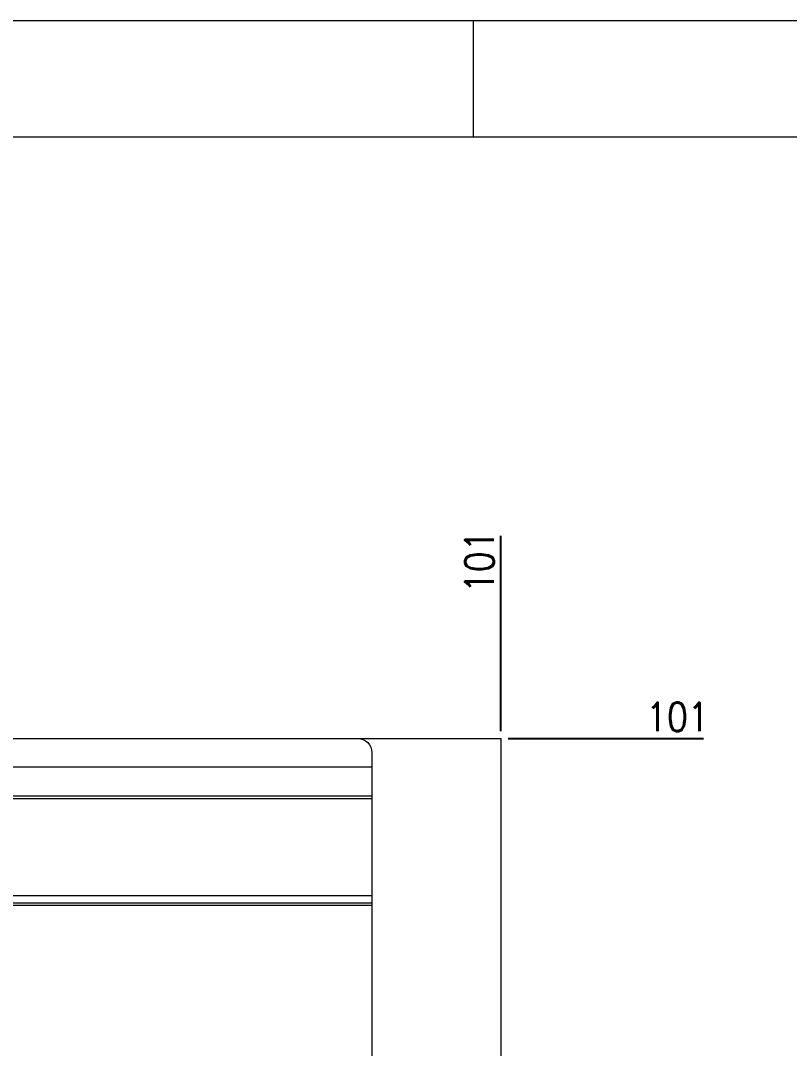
# Model space of a CAD drawing. Header units: millimetres. Extents: x 117382 to 126876, y -1151 to 1280.
# Drawn here: x 124441.6 to 124495.3, y 875.9 to 947.6 of the extents above; entities that cross this region are included whole.
import ezdxf
from ezdxf.enums import TextEntityAlignment as Align

# ---------------------------------------------------------------- set-up
doc = ezdxf.new("R2010")
doc.units = ezdxf.units.MM
doc.linetypes.add('HIDDEN', pattern=[0])
for name, color, linetype in [('DIE_P', 2, 'Continuous'), ('DIM', 4, 'Continuous'), ('PRESS', 3, 'Continuous')]:
    doc.layers.add(name, color=color, linetype=linetype)
doc.styles.add('GBENOR_', font='gbenor.shx', dxfattribs={"bigfont": 'gbcbig'})
doc.styles.get("Standard").update_dxf_attribs({"font": 'txt.shx', "width": 0.85, "bigfont": 'ctxt.shx'})
doc.styles.add('TXT', font='txt.shx', dxfattribs={"width": 0.8, "bigfont": 'ctxt.shx'})
doc.dimstyles.new('T-2-WX', dxfattribs={"dimtxt": 2, "dimasz": 2, "dimexe": 0.5, "dimexo": 0.5, "dimgap": 0.5, "dimtad": 1, "dimtxsty": 'Standard', "dimblk": 'OPEN30', "dimcen": 0, "dimazin": 3, "dimtfac": 1, "dimtmove": 0, "dimatfit": 3, "dimldrblk": 'OPEN30', "dimlwd": -1, "dimlwe": -1})

# ---------------------------------------------------------------- blocks, each defined once
blk = doc.blocks.new('*u7584')
at = {"layer": 'DIE_P', "color": 155, "linetype": 'Continuous', "lineweight": 13}
for p, q in [((30.5, 90.246), (-1.466, 90.246)), ((30.5, 88.026), (-1.296, 88.026)), ((-1.296, 81.274), (30.5, 81.274)), ((30.5, 80.736), (-1.296, 80.736))]:
    blk.add_line(p, q, dxfattribs=at)
at = {"layer": 'DIE_P', "color": 2, "linetype": 'Continuous', "lineweight": 13}
blk.add_line((-1.296, 88.246), (30.5, 88.246), dxfattribs=at)
blk = doc.blocks.new('*D7643')
at = {"layer": 'Defpoints', "color": 0}
for p in [(124475.152, 897.534), (124485.152, 897.534), (124374.152, 796.534)]:
    blk.add_point(p, dxfattribs=at)
at = {"layer": 'DIM', "color": 0}
blk.add_line((124475.652, 897.534), (124489.295, 897.534), dxfattribs=at)
at = {"layer": 'DIM', "color": 0, "lineweight": 5, "insert": (124487.474, 899.034), "char_height": 2, "attachment_point": 5}
blk.add_mtext('101', dxfattribs=at)
blk = doc.blocks.new('_Open30')
blk = doc.blocks.new('*D7648')
at = {"layer": 'Defpoints', "color": 0}
for p in [(124475.152, 907.534), (124475.152, 897.534), (124374.152, 796.534)]:
    blk.add_point(p, dxfattribs=at)
at = {"layer": 'DIM', "color": 0}
blk.add_line((124475.152, 898.034), (124475.152, 911.676), dxfattribs=at)
at = {"layer": 'DIM', "color": 0, "lineweight": 5, "insert": (124473.652, 909.855), "char_height": 2, "attachment_point": 5, "rotation": 90}
blk.add_mtext('101', dxfattribs=at)
blk = doc.blocks.new('U40')
at = {"color": 254, "lineweight": 18}
for p, q in [((0, 1783.49), (2530.21, 1783.49)), ((1265.11, 1783.49), (1265.11, 1746.46)), ((37.03, 1746.46), (2493.18, 1746.46))]:
    blk.add_line(p, q, dxfattribs=at)
at = {"lineweight": 18, "style": 'GBENOR_'}
blk.add_attdef('文档路径', (2125.95, 386.89), '', height=17.76, dxfattribs=at)
at = {"lineweight": 20, "style": 'TXT'}
for tag, height, p in [('18-**-**', 16.35, (1866.64, 256.17)), ('客户名称', 16.13, (1741.09, 133.98, 0)), ('料厚:', 16.13, (1741.26, 93.16, 0))]:
    blk.add_attdef(tag, text='', height=height, dxfattribs=at).set_placement(p, align=Align.MIDDLE)
for tag, p, height, width in [('3', (2234.72, 206.9), 15.83, 0.7), ('4', (2234.72, 167.41), 15.83, 0.7), ('核准日期', (2041.07, 124.18, 0), 16.13, 0.68), ('设计日期', (2041.07, 84.45, 0), 16.13, 0.68), ('1', (2251.89, 85.86), 14.61, 0.7), ('绘图日期', (2040.91, 46.43, 0), 16.13, 0.68), ('2', (2234.96, 49.23), 14.61, 0.7)]:
    blk.add_attdef(tag, p, '', height=height, dxfattribs=dict(at, width=width))
for tag, p, height in [('88888', (1850.91, 207.46), 14.86), ('材质:', (1691.18, 167.99, 0), 16.13), ('核准', (1869.36, 127.52, 0), 16.13), ('设计', (1868.77, 88.3, 0), 16.13), ('绘图', (1868.24, 49.08, 0), 16.13)]:
    blk.add_attdef(tag, p, '', height=height, dxfattribs=at)

msp = doc.modelspace()

# ---------------------------------------------------------------- linework, layer by layer
at = {"layer": 'DIE_P', "lineweight": 5}
msp.add_line((124434.356, 885.903), (124466.152, 885.903), dxfattribs=at)
msp.add_line((124434.356, 885.903), (124466.152, 885.903), dxfattribs=at)
at = {"layer": 'DIE_P', "color": 1, "linetype": 'Continuous', "lineweight": 5}
msp.add_lwpolyline([(124384.152, 897.532), (124465.152, 897.532, -0.414214), (124466.152, 896.532), (124466.152, 807.036, 0.414214), (124467.652, 805.536), (124470.652, 805.536, -0.414214), (124472.152, 804.036), (124472.152, 798.036, -0.414214), (124470.652, 796.536), (124378.652, 796.536, -0.414214), (124377.152, 798.036), (124377.152, 804.036, -0.414214), (124378.652, 805.536), (124381.652, 805.536, 0.414214), (124383.152, 807.036), (124383.152, 896.532, -0.414214)], format="xyb", close=True, dxfattribs=at)
at = {"layer": 'PRESS', "color": 8, "linetype": 'HIDDEN', "lineweight": 5}
msp.add_lwpolyline([(124374.152, 796.534), (124374.152, 897.534), (124475.152, 897.534), (124475.152, 796.534)], close=True, dxfattribs=at)

# ---------------------------------------------------------------- block references
at = {"lineweight": 5, "ltscale": 3, "xscale": 0.2191885466730462, "yscale": 0.2191885466730462, "zscale": 0.2191885466730462}
msp.add_blockref('U40', (124195.916, 556.708), dxfattribs=at)
at = {"layer": 'PRESS', "color": 4, "lineweight": 5}
msp.add_blockref('*u7584', (124435.652, 805.286), dxfattribs=at)

# ---------------------------------------------------------------- dimensions: what is measured, and where the dimension line sits
at = {"layer": 'DIM', "lineweight": 5}
for offset, dtype, picture, middle in [((0, 10), 1, '*D7648', (124473.652, 909.855)), ((10, 0), 0, '*D7643', (124487.474, 899.034))]:
    dim = msp.add_ordinate_dim(feature_location=(124475.152, 897.534), offset=offset, dtype=dtype, origin=(124374.152, 796.534), dimstyle='T-2-WX', dxfattribs=at)
    dim.commit()
    dim.dimension.update_dxf_attribs({"geometry": picture, "text_midpoint": middle})

doc.saveas('drawing.dxf')
